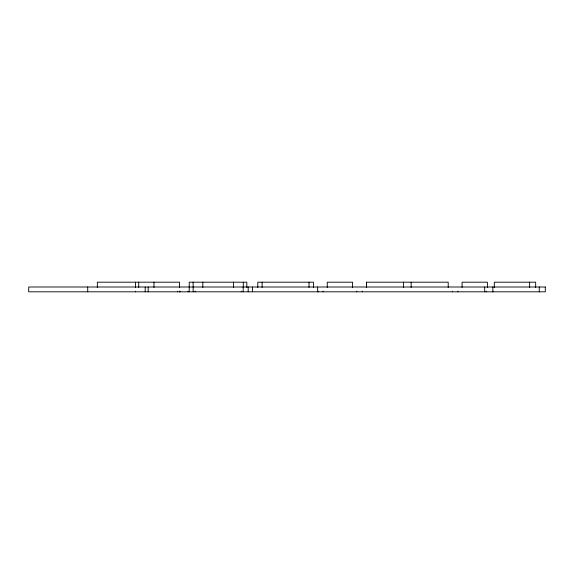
<?xml version="1.0" encoding="UTF-8"?>
<svg xmlns="http://www.w3.org/2000/svg" width="574" height="574" viewBox="0 0 574 574"><rect width="100%" height="100%" fill="white"/><g stroke="black" fill="none" stroke-linecap="round" stroke-linejoin="round"><path stroke-width="0.86" d="M539.259 287L539.259 291.814M535.671 287.438L535.671 282.186L494.314 282.186L494.314 287.438M529.63 282.186L529.63 287.438M492.858 287L492.858 291.814M492.707 291.212L492.707 291.814M487.405 287.438L487.405 282.186L462.092 282.186L462.092 287.438M486.214 291.212L486.214 291.814M484.686 287L484.686 291.814M457.837 291.212L457.837 291.814M452.513 291.212L452.513 291.814M448.208 287.438L448.208 282.186L366.442 282.186L366.442 287.438M411.149 282.186L411.149 287.438M403.544 282.186L403.544 287.438M366.542 282.186L366.542 287.438M362.237 291.212L362.237 291.814M356.806 291.212L356.806 291.814M352.572 287.438L352.572 282.186L327.259 282.186L327.259 287.438M323.083 291.212L323.083 291.814M318.642 291.212L318.642 291.814M317.63 287L317.63 291.814M313.454 287.438L313.454 282.186L257.783 282.186L257.783 287.438M309.006 282.186L309.006 287.438M262.11 282.186L262.11 287.438M252.481 287L252.481 291.814M248.183 287L248.183 291.814M246.827 287.438L246.827 282.186L189.255 282.186L189.19 291.814M243.297 282.186L243.297 287.438M243.189 287L243.189 291.814M241.288 291.212L241.288 291.814M233.553 282.186L233.553 287.438M202.816 282.186L202.816 287.438M195.153 291.212L195.153 291.814M193.108 282.186L193.18 291.814M188.085 291.212L188.085 291.814M179.884 291.212L179.884 291.814M179.719 291.212L179.719 291.814M179.626 291.212L179.626 291.814M179.562 287.438L179.562 282.186L97.343 282.186L97.343 287.438M177.438 291.212L177.438 291.814M153.968 282.186L153.968 287.438M148.192 287L148.192 291.814M145.2 287L145.2 291.814M138.721 282.186L138.721 287.438M135.572 282.186L135.572 287.438M135.442 291.212L135.442 291.814M87.714 287L87.714 291.814M545.3 287L28.7 287L28.7 291.814L545.3 291.814L545.3 287"/></g></svg>
